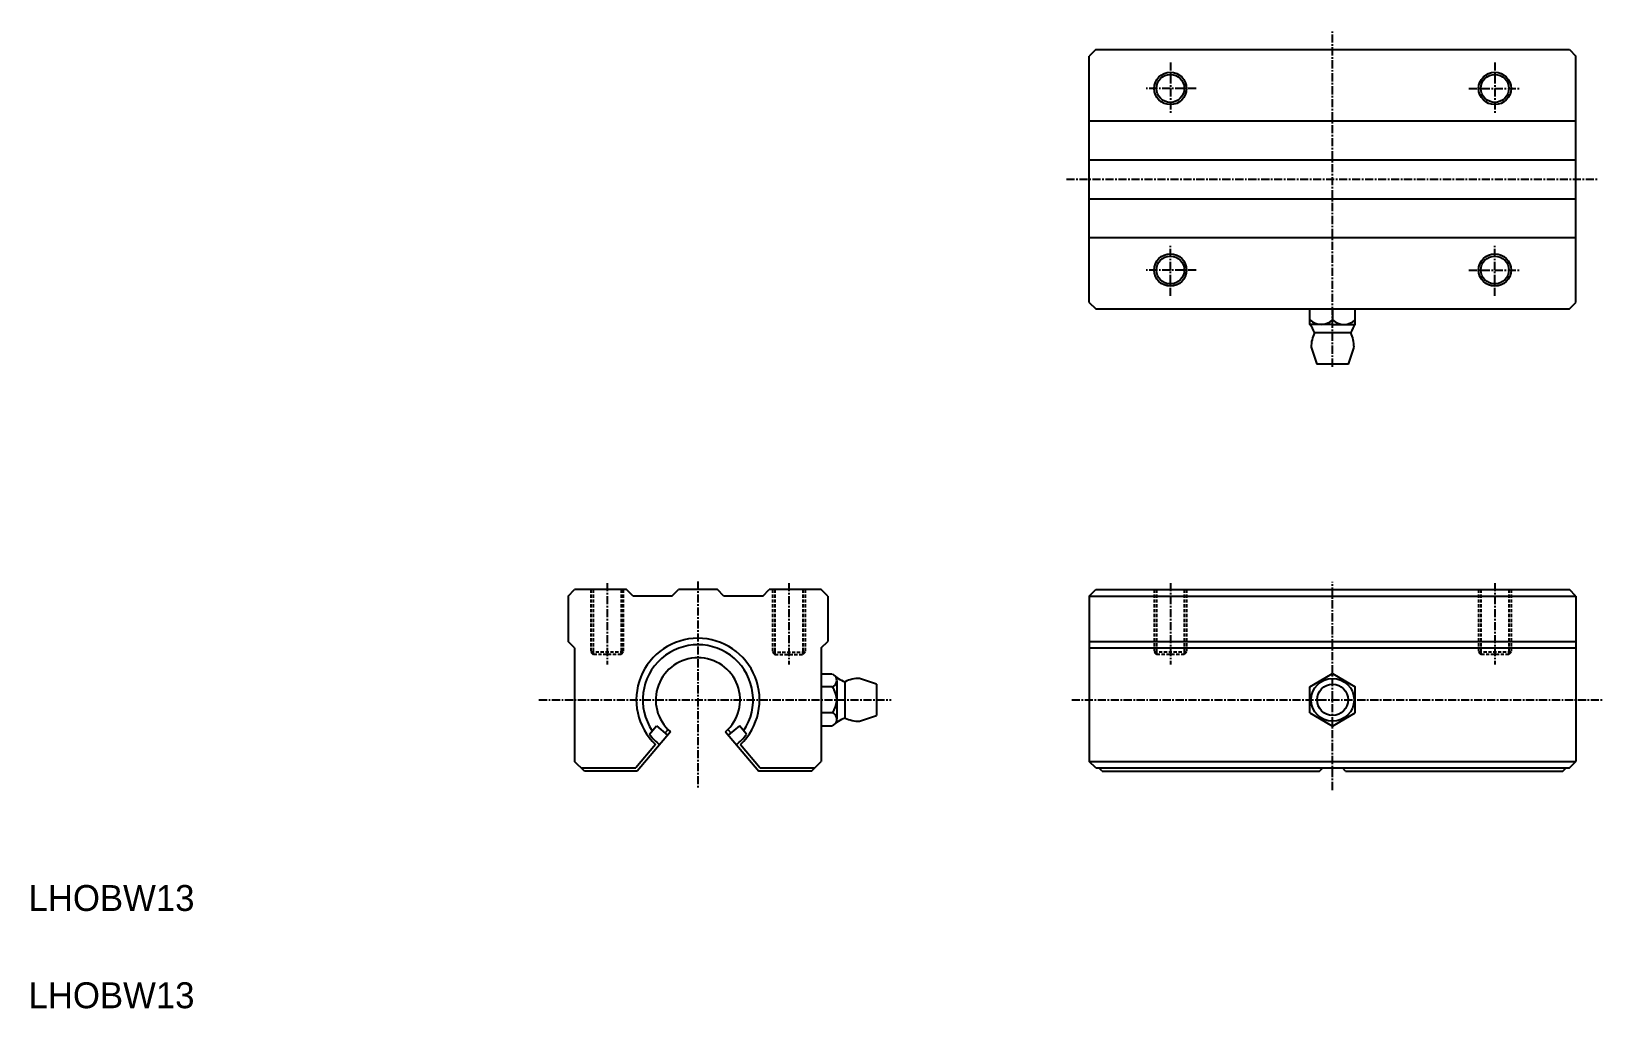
# Model space of a CAD drawing. Extents: x 10 to 253, y 10 to 161.
import ezdxf

# ---------------------------------------------------------------- set-up
doc = ezdxf.new("R2010")
doc.units = 0
doc.linetypes.add('CENTER', pattern=[2, 1.25, -0.25, 0.25, -0.25])
doc.linetypes.add('DASHED', pattern=[0.75, 0.5, -0.25])
doc.layers.get('0').update_dxf_attribs({"linetype": 'CONTINUOUS'})
doc.layers.add('CENTER', color=1, linetype='CENTER')

msp = doc.modelspace()

# ---------------------------------------------------------------- linework, layer by layer
at = {"color": 7, "linetype": 'CONTINUOUS'}
for p, q in [((174.45, 157.83), (173.45, 156.83)), ((174.45, 157.83), (247.45, 157.83)), ((247.45, 157.83), (248.45, 156.83)), ((173.45, 118.83), (173.45, 156.83)), ((248.45, 118.83), (248.45, 156.83)), ((173.45, 146.83), (248.45, 146.83)), ((173.45, 140.83), (248.45, 140.83)), ((173.45, 134.83), (248.45, 134.83)), ((173.45, 128.83), (248.45, 128.83)), ((173.45, 118.83), (174.45, 117.83)), ((247.45, 117.83), (248.45, 118.83)), ((174.45, 117.83), (247.45, 117.83)), ((207.45, 115.45), (207.45, 117.83)), ((210.95, 117.83), (210.95, 116.13)), ((214.45, 115.45), (214.45, 117.83)), ((210.95, 115.45), (207.45, 115.45)), ((213.75, 114.17), (208.15, 114.17)), ((210.95, 115.45), (214.45, 115.45)), ((207.65, 111.93), (208.52, 109.33)), ((213.39, 109.33), (214.25, 111.93)), ((213.39, 109.33), (208.52, 109.33)), ((93.15, 73.55), (94.15, 74.55)), ((93.15, 73.55), (93.15, 66.55)), ((102.15, 74.55), (94.15, 74.55)), ((103.15, 73.55), (102.15, 74.55)), ((109.15, 73.55), (103.15, 73.55)), ((109.15, 73.55), (110.15, 74.55)), ((116.15, 74.55), (110.15, 74.55)), ((117.15, 73.55), (116.15, 74.55)), ((123.15, 73.55), (117.15, 73.55)), ((123.15, 73.55), (124.15, 74.55)), ((132.15, 74.55), (124.15, 74.55)), ((133.15, 73.55), (132.15, 74.55)), ((133.15, 73.55), (133.15, 66.55)), ((173.45, 73.55), (174.45, 74.55)), ((173.45, 73.55), (248.45, 73.55)), ((173.45, 73.55), (173.45, 48.05)), ((174.45, 74.55), (247.45, 74.55)), ((248.45, 73.55), (247.45, 74.55)), ((248.45, 73.55), (248.45, 48.05)), ((94.15, 65.55), (93.15, 66.55)), ((94.15, 65.55), (94.15, 48.05)), ((132.15, 65.55), (133.15, 66.55)), ((132.15, 65.55), (132.15, 48.05)), ((173.45, 66.55), (248.45, 66.55)), ((173.45, 65.55), (248.45, 65.55)), ((132.15, 61.58), (133.85, 61.58)), ((140.65, 59.98), (138.05, 60.85)), ((207.45, 59.57), (210.95, 61.59)), ((210.95, 61.59), (214.45, 59.57)), ((133.85, 59.57), (132.15, 59.57)), ((134.53, 60.48), (134.53, 54.62)), ((135.81, 60.35), (135.81, 54.75)), ((140.65, 59.98), (140.65, 55.12)), ((207.45, 55.53), (207.45, 59.57)), ((214.45, 55.53), (214.45, 59.57)), ((105.68, 52.27), (106.77, 53.57)), ((106.77, 53.57), (108.48, 52.13)), ((119.54, 53.57), (117.83, 52.13)), ((120.63, 52.27), (119.54, 53.57)), ((133.85, 55.53), (132.15, 55.53)), ((132.15, 53.52), (133.85, 53.52)), ((133.85, 53.52), (133.85, 53.52)), ((138.05, 54.25), (140.65, 55.12)), ((207.45, 55.53), (210.95, 53.51)), ((210.95, 53.51), (214.45, 55.53)), ((108.9, 52.63), (103.8, 46.55)), ((108.54, 52.97), (108.1, 52.45)), ((117.4, 52.63), (122.51, 46.55)), ((117.77, 52.97), (118.21, 52.45)), ((106.6, 50.67), (103.57, 47.05)), ((119.7, 50.67), (122.74, 47.05)), ((95.65, 46.55), (94.15, 48.05)), ((95.15, 47.05), (103.57, 47.05)), ((103.8, 46.55), (95.65, 46.55)), ((130.65, 46.55), (122.51, 46.55)), ((122.74, 47.05), (131.15, 47.05)), ((130.65, 46.55), (132.15, 48.05)), ((173.45, 48.05), (248.45, 48.05)), ((174.45, 47.05), (173.45, 48.05)), ((174.45, 47.05), (247.45, 47.05)), ((175.45, 46.55), (174.95, 47.05)), ((175.45, 46.55), (208.95, 46.55)), ((199.2, 46.55), (199.2, 46.55)), ((208.95, 46.55), (209.45, 47.05)), ((212.95, 46.55), (212.45, 47.05)), ((212.95, 46.55), (246.45, 46.55)), ((213.45, 46.55), (213.45, 46.55)), ((246.45, 46.55), (246.95, 47.05)), ((247.45, 47.05), (248.45, 48.05))]:
    msp.add_line(p, q, dxfattribs=at)
at = {"color": 3, "linetype": 'DASHED'}
for p, q in [((96.65, 74.55), (96.65, 64.9)), ((97, 74.55), (97, 64.55)), ((101.3, 74.55), (101.3, 64.55)), ((101.65, 74.55), (101.65, 64.9)), ((124.65, 74.55), (124.65, 64.9)), ((125, 74.55), (125, 64.55)), ((129.3, 74.55), (129.3, 64.55)), ((129.65, 74.55), (129.65, 64.9)), ((183.45, 74.55), (183.45, 64.9)), ((183.8, 74.55), (183.8, 64.55)), ((188.1, 74.55), (188.1, 64.55)), ((188.45, 74.55), (188.45, 64.9)), ((233.45, 74.55), (233.45, 64.9)), ((233.8, 74.55), (233.8, 64.55)), ((238.1, 74.55), (238.1, 64.55)), ((238.45, 74.55), (238.45, 64.9)), ((101.65, 64.9), (96.65, 64.9)), ((96.65, 64.9), (97, 64.55)), ((101.3, 64.55), (97, 64.55)), ((101.65, 64.9), (101.3, 64.55)), ((124.65, 64.9), (129.65, 64.9)), ((124.65, 64.9), (125, 64.55)), ((125, 64.55), (129.3, 64.55)), ((129.65, 64.9), (129.3, 64.55)), ((188.45, 64.9), (183.45, 64.9)), ((183.45, 64.9), (183.8, 64.55)), ((188.1, 64.55), (183.8, 64.55)), ((188.45, 64.9), (188.1, 64.55)), ((233.45, 64.9), (233.8, 64.55)), ((238.45, 64.9), (233.45, 64.9)), ((238.1, 64.55), (233.8, 64.55)), ((238.45, 64.9), (238.1, 64.55))]:
    msp.add_line(p, q, dxfattribs=at)
at = {"color": 3, "linetype": 'CONTINUOUS'}
for centre in [(185.95, 151.83), (235.95, 151.83), (185.95, 123.83), (235.95, 123.83)]:
    msp.add_circle(centre, 2.5, dxfattribs=at)
at = {"color": 7, "linetype": 'CONTINUOUS'}
for centre, radius in [((185.95, 151.83), 2.15), ((235.95, 151.83), 2.15), ((185.95, 123.83), 2.15), ((235.95, 123.83), 2.15), ((210.95, 57.55), 3.3), ((210.95, 57.55), 2.4)]:
    msp.add_circle(centre, radius, dxfattribs=at)
for centre, radius, start, end in [((209.2, 118.04), 2.59, 227.4445, 312.5555), ((203.54, 112.48), 4.92, 20.1737, 37.2175), ((212.91, 111.93), 5.26, 154.8166, 180.0935), ((212.7, 118.04), 2.59, 227.4445, 312.5555), ((218.37, 112.48), 4.92, 142.7825, 159.8263), ((208.99, 111.93), 5.26, 359.9065, 25.1838), ((113.15, 57.55), 9.5, 313.5873, 226.4127), ((113.15, 57.55), 8.5, 325.9368, 214.0632), ((113.15, 57.55), 6.5, 310.8322, 229.1678), ((133.55, 60.53), 1, 287.548, 42.7494), ((137.95, 65.95), 6, 227.0936, 249.0427), ((138.05, 55.59), 5.26, 89.9065, 115.1838), ((131.2, 57.55), 3.33, 322.6627, 37.3373), ((133.46, 54.53), 1.08, 328.3588, 68.5342), ((137.95, 49.15), 6, 110.9573, 133.1709), ((138.05, 59.51), 5.26, 244.8166, 270.0935), ((112, 56.74), 7.74, 215.2872, 232.0207), ((114.31, 56.74), 7.74, 307.9793, 324.7128)]:
    msp.add_arc(centre, radius, start, end, dxfattribs=at)
at = {"layer": 'CENTER', "color": 1, "linetype": 'CENTER'}
for p, q in [((210.95, 108.92), (210.95, 160.63)), ((185.95, 155.83), (185.95, 147.83)), ((235.95, 155.83), (235.95, 147.83)), ((189.95, 151.83), (181.95, 151.83)), ((231.95, 151.83), (239.95, 151.83)), ((169.95, 137.83), (251.87, 137.83)), ((185.95, 119.83), (185.95, 127.83)), ((235.95, 119.83), (235.95, 127.83)), ((189.95, 123.83), (181.95, 123.83)), ((231.95, 123.83), (239.95, 123.83)), ((99.15, 75.55), (99.15, 62.99)), ((113.15, 75.8), (113.15, 43.88)), ((127.15, 75.55), (127.15, 62.99)), ((185.95, 75.55), (185.95, 62.99)), ((210.95, 43.65), (210.95, 75.74)), ((235.95, 75.55), (235.95, 62.99)), ((88.65, 57.55), (142.95, 57.55)), ((170.75, 57.55), (252.55, 57.55))]:
    msp.add_line(p, q, dxfattribs=at)

# ---------------------------------------------------------------- texts
at = {"color": 7, "linetype": 'CONTINUOUS'}
for p in [(10, 25), (10, 10)]:
    msp.add_text('LHOBW13', height=4, dxfattribs=at).set_placement(p)

doc.saveas('drawing.dxf')
